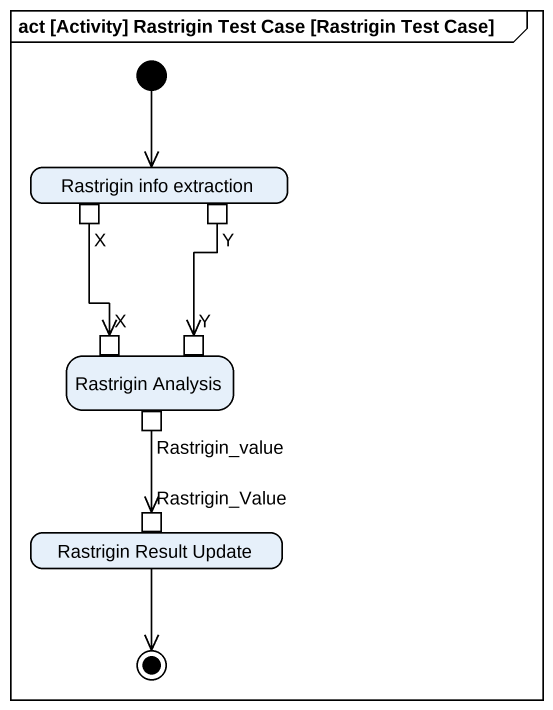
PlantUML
@startuml
mainframe act [Activity] Rastrigin Test Case [Rastrigin Test Case]
hide empty description
state "Rastrigin info extraction" as Rastrigin_info_extraction {
  state "X" as X_ <<outputPin>>
  state Y <<outputPin>>
}
state "Rastrigin Analysis" as Rastrigin_Analysis {
  state "X" as X__2 <<inputPin>>
  state "Y" as Y_2 <<inputPin>>
  state Rastrigin_value <<outputPin>>
}
state "Rastrigin Result Update" as Rastrigin_Result_Update {
  state Rastrigin_Value <<inputPin>>
}
[*] --> Rastrigin_info_extraction
X_ --> X__2
Y --> Y_2
Rastrigin_value --> Rastrigin_Value
Rastrigin_Result_Update --> [*]
@enduml
